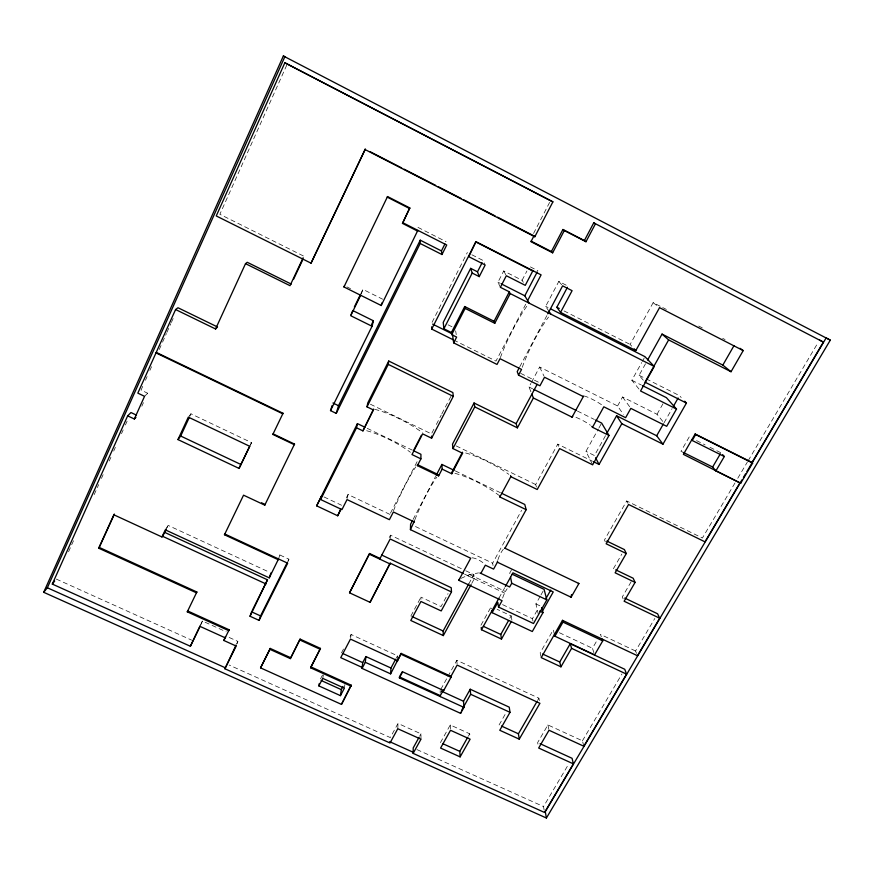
<?xml version="1.0" encoding="UTF-8"?>
<svg xmlns="http://www.w3.org/2000/svg" width="874" height="874" viewBox="0 0 874 874"><rect width="100%" height="100%" fill="white"/><g stroke="black" fill="none" stroke-linecap="round" stroke-linejoin="round"><path stroke-width="0.66" stroke-dasharray="4.37 3.28" d="M420.962 739.207L420.984 733.832L398.009 723.443L390.296 737.58L229.141 665.038M420.951 599.313L420.962 597.161L441.053 606.545L448.045 593.61M397.79 728.741L398.009 723.443M397.288 660.602L397.506 655.817L351.108 634.491L349.294 637.944M390.285 537.718L390.481 535.183L462.805 569.367M344.378 688.188L344.869 684.615M350.616 637.944L351.108 634.491M322.757 678.388L323.391 674.859M347.284 498.322L348.049 494.509L389.837 514.36M288.289 561.184L288.901 559.185L279.844 554.979L278.653 557.372M278.533 558.956L279.844 554.979M361.268 294.025L362.928 289.381L382.648 299.203M237.029 643.734L237.859 641.396L228.07 636.96M200.528 625.336L202.429 621.021L226.18 631.793M68.554 551.745L73.58 540.558M94.195 494.575L98.653 484.633M101.439 478.417L103.11 474.691M109.239 461.013L110.911 457.288M113.696 451.071L115.368 447.346M121.497 433.668L123.168 429.942M125.397 424.972L127.069 421.246M142.702 386.395L141.042 390.088L147.673 393.234L146.613 395.594M145.455 380.256L147.105 376.563M149.858 370.423L151.519 366.73M159.232 349.524L161.985 343.384M162.542 342.149L166.399 333.551M166.945 332.317L170.801 323.719M171.359 322.484L174.112 316.344M286.77 65.091L219.866 214.305L304.305 256.421M141.828 406.224L143.423 402.674M189.811 416.286L190.947 413.817L251.559 442.637L250.401 445.074M167.021 527.743L168.125 525.394L268.449 571.771M360.645 294.079L362.928 289.381M200.747 624.484L202.429 621.021M236.679 643.767L237.859 641.396M287.688 561.6L288.901 559.185M432.073 322.331L467.35 252.477M346.268 498.016L348.049 494.509M500.387 287.317L497.972 282.193L503.73 270.973L522.084 280.292L523.351 282.313M533.555 233.456L550.008 201.643M390.459 513.158L417.193 461.505M433.919 429.189L431.472 433.908L367.779 402.947M436.366 424.458L441.261 415.008M441.873 413.828L451.039 396.119M522.084 280.292L526.913 271.006M389.225 537.586L390.481 535.183M502.637 598.067A8.456 1.89 -65.1 0 1 504.604 593.107L505.445 591.501A8.456 1.89 -65.1 0 1 507.16 588.781M320.496 678.88L323.26 673.57M341.472 652.911L343.875 648.3M413.096 519.429L435.634 476.385M525.733 304.228L495.984 361.071L454.458 340.412M549.058 311.45L545.66 306.359L558.825 281.417L568.045 286.126M519.757 366.818L547.146 315.066M249.636 446.253L251.559 442.637M530.911 391.803L528.989 386.996L530.868 383.478M531.49 382.299L539.64 367.036L617.579 405.962L623.435 414.484M410.889 616.006L420.962 597.161M396.315 658.035L397.506 655.817M468.726 583.985L473.839 574.579L464.028 569.946M471.731 583.45L474.309 578.708L473.839 574.579M493.045 565.554L492.663 563.184L521.57 510.35M536.45 487.026L535.675 484.546L557.765 444.156L592.517 461.243M631.771 346.191L630.143 344.443L653.151 302.666L661.542 306.971M440.802 689.389L447.215 677.754M447.859 676.585L456.84 660.285L538.897 698.195L539.411 700.751M419.684 736.17L420.984 733.832M480.962 625.194L491.264 606.545L491.57 608.73M511.541 569.815L509.75 573.049L510.143 575.114M498.967 598.122L504.757 587.645M592.648 464.815L585.962 451.366L598.373 428.97M599.029 427.801L601.64 423.082M617.579 405.962L622.561 397.004L657.029 414.265L664.284 423.289M638.97 389.039L631.858 380.266L641.691 362.568M642.346 361.388L644.313 357.848M605.518 435.656L594.451 455.54L585.962 451.366M643.319 380.223L639.113 375.296L645.657 363.518M440.43 742.627L450.274 724.972L469.709 733.81L470.015 737.842M509.848 618.202L511.148 615.886L497.109 609.287M538.46 614.728L535.915 603.912L540.318 596.079M540.951 594.954L544.098 589.36M532.976 621.108L532.441 618.705L537.346 610.008M468.388 736.148L469.709 733.81M657.029 414.265L663.737 402.401M664.054 422.787L672.095 408.628M499.098 724.961L506.527 711.906M734.99 482.951L702.412 538.023L626.68 500.966L604.48 539.946L605.311 541.869M537.576 700.5L538.897 698.195M613.395 568.734L621.818 554.094M689.225 436.945L680.977 451.268L683.413 452.481M583.832 746.232L582.423 740.802L547.911 724.939L537.652 742.572L538.46 746.931M593.883 652.67L592.463 648.279L597.15 640.205M631.137 581.745L622.31 596.92L623.217 599.083M544.141 810.1L543.519 806.56L568.668 764.051M582.423 740.802L621.971 673.963M636.512 653.37L635.562 650.999L654.834 618.431M737.765 478.264L747.467 461.865M748.166 460.696L818.184 342.368M165.306 529.863L168.125 525.394M188.981 416.297L190.947 413.817M144.538 396.326L147.673 393.234M460.915 578.391L469.578 574.557L478.493 572.896M56.297 579.091L191.625 640.118M416.931 749.575L543.519 806.56M502.583 604.644L532.441 618.705M559.404 632.721L592.463 648.279M324.003 496.935L341.57 505.259M535.915 603.912L540.351 606.01M635.562 650.999L600.504 634.437L601.312 636.742M469.578 574.557L505.445 591.501M464.553 574.098L474.309 578.708M467.098 575.409L504.604 593.107M415.5 526.541L492.663 563.184M367.211 428.336L412.375 450.165M455.299 470.9L500.398 492.696M456.184 445.915L535.675 484.546M346.945 286.901L350.529 288.682M520.729 373.384L538.329 382.146M528.989 386.996L532.616 388.81M577.419 411.053L594.375 419.476M696.545 440.605L705.089 444.877M709.972 447.313L720.952 452.808M448.045 324.811L452.852 327.215M639.113 375.296L645.045 378.289M646.236 378.89L679.469 395.649L681.207 397.506M631.858 380.266L641.385 385.063M417.969 227.382L446.057 241.661M471.894 254.782L483.224 260.55L484.688 263.882M564.047 310.926L630.143 344.443M497.972 282.193L500.31 283.384M545.66 306.359L548.074 307.582M530.387 266.909L537.881 270.732M662.743 307.582L666.338 309.429M698.697 326.046L702.292 327.892M722.667 338.347L725.07 339.571M653.151 302.666L659.542 307.659M558.825 281.417L562.616 285.853M622.561 397.004L630.088 407.339M503.73 270.973L506.33 275.736M626.68 500.966L627.936 503.315M539.64 367.036L543.989 376.104M557.765 444.156L558.704 446.374M554.455 634.415L553.275 629.837L540.165 652.856L541.214 657.619M547.911 724.939L549.014 730.249M511.148 615.886L511.946 620.343M455.649 330.885L456.239 334.611M456.84 660.285L457.069 663.89M450.274 724.972L450.46 728.96M440.157 690.558L440.234 693.082M465.656 452.972A38.478 8.434 28.1 0 1 508.832 474.331M414.866 519.757A38.161 5.211 -64.5 0 1 436.858 477.04M366.654 430.729A38.675 9.286 27 0 1 410.398 452.284M454.906 473.347A38.303 9.101 28.1 0 1 498.781 495.187M583.952 396.009A11.744 1.551 28.2 0 1 601.64 404.837M575.977 417.368A11.69 1.748 28.3 0 1 590.387 425.234M522.27 367.309A40.685 6.479 -63.1 0 1 548.511 317.076M500.387 357.663A40.783 5.703 -63.2 0 1 526.869 306.129M374.717 409.327A38.849 8.609 27 0 1 422.645 432.892M472.058 557.809A8.521 2.425 28.7 0 1 483.704 563.337M497.962 559.666A8.511 1.77 -64.7 0 1 503.326 549.276M393.475 510.787A38.248 4.49 -64.5 0 1 415.762 466.891"/><path stroke-width="1.31" d="M454.076 470.31L441.894 464.422L442.157 469.119L438.617 475.871L417.39 465.645L420.907 458.861L420.929 454.294L413.599 450.755M540.11 743.698L572.066 758.304L573.377 763.865L544.568 812.47L413.129 753.377L413.216 747.904L419.039 737.35M417.39 465.645L417.411 464.586L438.573 474.779L438.617 475.871M420.165 243.485L420.23 240.175L441.436 250.925L441.971 254.531L420.165 243.485L336.239 413.38L330.514 410.616L332.131 405.536M512.197 574.218L544.098 589.36L546.84 599.881L533.511 623.512L498.541 607.059L502.08 600.667L458.774 580.27L470.704 558.235L410.43 529.655L414.473 520.773M410.43 529.655L410.594 524.214L412.473 520.631M390.623 673.865L401.155 653.402L450.962 676.323L451.006 677.284L443.664 690.591L402.663 671.811L399.385 677.874L463.952 707.394L460.609 713.37L362.065 668.402L362.71 662.623L365.911 656.56L390.962 668.031L390.623 673.865L365.31 662.295L365.911 656.56M399.385 677.874L399.429 676.913L440.321 695.606L440.343 696.6M344.553 285.711L343.952 286.956L381.228 305.507L417.848 230.343M397.244 661.542L401.155 653.402M379.982 559.218L380.059 558.431L369.582 553.515L349.545 592.812L370.063 602.328L390.197 563.184L451.487 591.96L441.217 610.937L420.951 601.476L410.78 620.474L443.326 635.584L471.086 584.63M370.063 602.328L390.197 563.184M349.545 592.812L369.582 553.515M270.197 648.421L260.561 667.867L341.472 704.389L351.228 685.205L310.893 666.895L320.463 648.41L300.099 639.113L290.365 658.614L269.935 649.349L270.197 648.421L290.594 657.685M341.472 704.389L351.228 685.205M364.764 427.157L357.444 423.617L356.537 427.801L362.928 430.882L373.427 409.972L367.014 406.858L388.253 364.382L388.733 361.028L452.874 392.568L453.289 396.348L431.603 438.213L422.645 433.865L411.982 454.556L420.907 458.861M319.283 683.512L318.846 685.882L340.445 695.649L341.308 689.619L342.979 686.451M417.805 231.184L402.477 223.394L409.797 207.925L387.543 196.563L343.952 286.956M373.427 409.972L373.58 409.065L362.928 430.882M367.014 406.858L367.779 402.947L388.733 361.028M351.108 686.188L310.696 667.845L320.463 648.41M402.477 223.394L409.797 207.925M310.696 667.845L310.893 666.895M357.444 423.617L316.65 505.838L337.703 515.78L340.368 509.684M381.228 305.507L381.796 302.983M290.365 658.614L300.099 639.113M330.514 410.616L372.051 326.264L373.406 320.791L352.648 310.499M414.451 521.996L393.387 511.978L389.4 519.68L347.033 499.589L341.952 509.618L320.649 499.546L321.654 495.831L316.65 505.838M336.239 413.38L338.511 405.7L420.23 240.175M260.55 615.919L251.581 611.833L250.04 616.257L259.075 620.387L260.55 615.919L287.087 562.812M98.675 548.195L99.254 547.43L196.858 591.993L196.464 592.823L98.675 548.195L113.86 514.797L161.974 536.975L165.306 529.863L269.268 577.856L278.533 558.956M269.268 577.856L270.929 572.918M250.04 616.257L267.499 579.812L164.825 532.441L161.974 536.975M413.129 753.377L420.962 739.207L397.79 728.741L390.012 742.987L224.902 668.763L236.089 644.957M351.097 314.673L352.266 311.537M229.141 629.783L228.802 630.678L187.287 611.833L187.702 610.97L229.141 629.783L223.853 640.478L236.198 646.072L224.902 668.763M223.853 640.478L225.186 637.015M225.612 636.928L225.263 637.834L200.048 626.407L190.39 646.268L52.298 584.083L127.67 415.838L130.98 412.539L136.475 415.139M294.527 444.09L294.287 444.68L272.841 434.433L273.114 433.865L294.527 444.09L264.778 505.139L243.551 495.176L224.465 534.757L278.282 559.731M264.778 505.139L265.062 504.451L261.534 502.79M190.39 646.268L200.179 625.642M43.7 592.299L283.351 55.98L284.858 56.701L47.36 587.765L43.7 592.299L546.414 818.02L830.3 340.139L826.138 337.91L746.888 471.599M364.808 149.41L534.812 236.778L552.892 201.861L284.848 62.775L216.26 215.944L311.035 263.172L365.256 149.203L311.035 263.172M217.55 326.985L177.968 307.746L175.598 309.538L137.83 393.136L144.538 396.326L134.345 418.996L127.67 415.838M99.254 547.43L114.418 514.087L113.86 514.797M175.598 309.538L215.561 328.974L245.518 263.664L247.233 262.287L291.282 284.094M177.957 439.578L188.325 417.127L249.636 446.253L239.039 468.409L177.957 439.578L180.689 436.039L189.243 417.521M164.825 532.441L166.475 528.912M303.147 257.743L290.004 285.678L245.518 263.664M387.543 196.563L387.269 197.153L409.698 208.591M293.544 279.276L302.612 260.026M239.039 468.409L249.811 446.297M224.465 534.757L224.815 534.014L287.677 563.195L259.075 620.387M156.37 352.441L283.034 413.282L282.783 413.817L155.878 352.867M187.287 611.833L196.858 591.993M272.841 434.433L283.034 413.282M354.363 306.982L360.066 295.248M360.678 295.226L350.714 315.711L372.051 326.264M371.625 324.418L373.406 320.791M252.171 610.642L267.499 579.812M441.436 250.925L444.91 243.977M441.971 254.531L446.723 245.015L402.63 222.619M320.649 499.546L356.537 427.801M453.235 339.8L431.712 329.083L475.937 241.65L541.104 274.873L527.634 300.601M260.561 667.867L269.935 649.349M337.703 515.78L341.068 509.127M531.884 394.196L533.402 397.987L572.055 417.149L583.308 396.577L544.524 377.24L539.946 385.784L518.533 375.132L521.559 369.429L500.015 358.701L497.022 364.436L453.672 342.87L456.632 337.091L451.727 334.644L451.432 332.524L443.894 328.766L443.238 322.419L470.671 268.362L472.211 273.059L479.247 276.621L485.179 264.997L468.792 256.672L475.937 241.65M443.894 328.766L472.211 273.059M479.247 276.621L477.488 271.814L482.077 262.801M451.432 332.524L464.706 306.534L494.061 321.271L494.782 323.293L510.197 293.566L509.324 291.84L500.387 287.317L506.33 275.736L525.263 285.35L532.747 270.995L532.299 270.394M451.727 334.644L465.132 308.402L464.706 306.534M413.883 449.881L421.388 435.318M497.546 217.189L533.959 235.893L530.955 241.683L552.652 252.815L564.309 230.539L562.922 229.491L551.385 251.548L552.652 252.815M494.061 321.271L509.324 291.84M380.059 558.431L390.186 538.985L463.329 573.53M318.846 685.882L322.757 678.388L344.378 688.188L340.445 695.649M529.131 303.147L524.804 295.794L537.259 271.923M436.257 475.183L441.894 464.422M474.047 402.99L474.768 406.891L517.397 427.845L516.108 423.672L474.047 402.99L452.514 444.134L452.929 448.57L462.565 453.256L451.76 473.763L442.157 469.119M452.929 448.57L474.768 406.891M593.741 222.848L595.434 223.842L585.973 241.727L584.378 240.558L593.741 222.848L823.384 342.116L752.044 462.466L752.645 463.089L740.704 483.235L715.893 470.889L712.638 467.033L683.413 452.481M519.112 368.03L517.211 371.636L518.533 375.132M547.79 313.864L562.616 285.853L572.088 290.681L560.551 312.389L635.835 350.54L659.542 307.659L743.206 350.594L731.025 371.734L668.632 339.91L662.044 334.087L647.623 359.99M362.065 668.402L365.31 662.295M560.551 312.389L556.836 307.266L567.423 287.295M516.108 423.672L537.149 384.341M517.397 427.845L533.402 397.987M390.962 668.031L395.725 659.149M399.975 675.897L402.149 671.866M504.604 548.238A8.511 1.77 -64.7 0 1 505.019 548.271L526.17 509.673L499.852 496.967L510.82 476.68L510.547 475.587M443.326 635.584L443.14 630.995L468.726 583.985M479.924 573.027L480.875 573.366L485.343 565.183L493.602 569.105L497.382 562.201A8.511 1.77 -64.7 0 1 497.579 561.053M440.321 695.606L443.631 689.608L443.664 690.591M450.962 676.323L457.146 665.092L539.924 703.308L519.265 739.164L499.775 730.271L510.001 712.332L509.236 707.164L470.223 689.236L463.515 701.254L463.952 707.394M510.82 476.68L537.226 489.506L559.633 448.602L592.648 464.815L609.003 435.46L592.506 427.288L603.825 406.803L625.631 417.685L630.831 408.377L666.698 426.304L676.509 409.054L666.414 397.659L642.587 385.663M511.29 621.512L501.49 639.069L481.487 629.739L498.967 598.122M505.401 586.487L512.951 572.82L553.242 591.949L542.536 610.926M541.727 607.627L542.962 612.652L532.31 631.52L492.128 612.663L497.809 602.394L498.541 607.059M510.547 577.168L511.727 583.253L509.651 586.989L480.875 573.366M606.818 433.318L616.574 415.773L656.68 435.765L662.973 444.189L686.429 403.056L684.692 401.21M501.49 639.069L500.78 634.458L508.559 620.529M461.658 710.365L463.318 707.383M463.876 706.378L470.649 694.273L470.223 689.236M593.61 461.778L599.04 464.455L621.818 423.704L616.574 415.773M668.632 339.91L645.001 382.189L686.429 403.056M550.5 308.806L644.957 356.668L654.255 366.468L640.555 390.984L676.509 409.054M460.128 756.884L470.125 739.186L450.525 730.282L440.583 748.068L460.128 756.884L459.8 751.378L467.721 737.317M546.097 598.297L550.74 590.07M656.68 435.765L663.388 423.966M673.439 406.268L678.126 398.009M497.382 562.201L571.104 597.237L578.905 583.526L505.019 548.271M624.746 598.089L657.587 613.788L659.706 618.224L637.474 655.74L562.485 620.343L541.214 657.619L560.944 666.829L571.596 648.355L570.274 643.668L624.757 669.276L626.56 674.149L583.832 746.232L549.014 730.249L538.668 748.024L573.377 763.865M602.11 639.047L602.743 640.871L594.593 654.855L554.924 636.217L562.976 622.102L562.485 620.343M731.025 371.734L722.831 365.103L733.996 345.645M519.265 739.164L518.413 733.789L536.909 701.647M560.944 666.829L559.721 662L570.274 643.668M606.818 541.082L624.407 549.582L626.265 553.504L615.132 572.809L635.092 582.401L624.123 601.236L659.706 618.224M752.044 462.466L695.147 433.985L683.402 454.36L740.704 483.235M715.893 470.889L724.306 456.523L692.23 440.485L695.649 434.553L695.147 433.985M712.638 467.033L720.318 453.901M740.125 482.579L704.99 541.847L628.57 504.484L606.152 543.792L626.265 553.504M742.026 479.804L545.278 811.662L546.414 818.02M743.413 477.455L745.5 473.937M52.298 584.083L54.701 581.09M458.774 580.27L459.593 579.375M134.345 418.996L135.962 417.324M215.561 328.974L216.883 327.652M47.36 587.765L225.361 667.802M389.684 741.687L413.326 752.328M321.129 680.475L341.308 689.619M442.856 743.719L459.8 751.378M342.652 653.446L362.71 662.623M501.512 726.065L518.413 733.789M362.175 667.452L340.74 657.663L350.463 639.102L397.288 660.602M299.88 640.019L320.288 649.338M470.649 694.273L510.001 712.332M441.392 691.126L463.515 701.254M162.444 536.221L266.089 583.985M401.111 654.331L451.006 677.284M412.08 616.563L443.14 630.995M483.289 626.287L500.78 634.458M542.612 654.003L559.721 662M571.596 648.355L626.56 674.149M369.483 554.28L390.132 563.981M381.665 555.034L451.224 587.721L451.487 591.96M180.689 436.039L241.071 464.575M539.597 611.068L542.962 612.652M562.976 622.102L602.743 640.871M511.727 583.253L546.84 599.881M615.722 569.848L633.169 578.238L635.092 582.401M501.621 493.286L524.782 504.473L526.17 509.673M332.95 403.001L338.511 405.7M388.253 364.382L453.289 396.348M621.818 423.704L662.973 444.189M533.828 389.411L576.206 410.452M595.587 420.077L601.64 423.082L609.003 435.46M432.63 324.112L452.415 333.977L453.672 342.87M465.132 308.402L494.782 323.293M695.649 434.553L752.645 463.089M510.197 293.566L654.255 366.468M556.836 307.266L559.24 308.478M470.671 268.362L477.488 271.814M501.468 283.974L524.804 295.794M662.044 334.087L722.831 365.103M476.155 242.131L532.747 270.995M370.117 151.694L401.669 167.917M404.094 169.163L435.645 185.375M438.082 186.621L461.133 198.474M463.559 199.72L495.121 215.944M531.097 241.137L551.385 251.548M562.922 229.491L584.378 240.558M564.309 230.539L585.973 241.727M284.848 62.775L552.892 201.861M283.351 55.98L830.3 340.139M819.561 340.03L823.384 342.116M740.005 348.311L743.206 350.594M533.959 235.893L534.812 236.778M634.207 348.802L635.835 350.54M722.634 454.666L724.306 456.523M691.738 439.906L692.23 440.485M549.058 311.45L550.86 314.137M595.598 457.768L599.04 464.455M554.455 634.415L554.924 636.217M499.611 495.82L499.852 496.967M491.887 610.926L492.128 612.663M462.565 453.256L462.444 452.229L451.672 472.67L451.76 473.763M481.224 627.466L481.487 629.739M460.543 712.354L460.609 713.37M431.614 326.865L431.712 329.083M431.538 436.06L431.603 438.213M583.308 396.577A11.744 1.551 28.2 0 1 583.275 396.097M572.055 417.149A11.69 1.748 28.3 0 1 572.743 416.494M591.764 426.403A11.69 1.748 28.3 0 1 592.506 427.288M571.104 597.237A8.445 2.305 -64.9 0 1 571.498 594.637M578.38 583.439A8.445 2.305 -64.9 0 1 578.905 583.526"/></g></svg>
